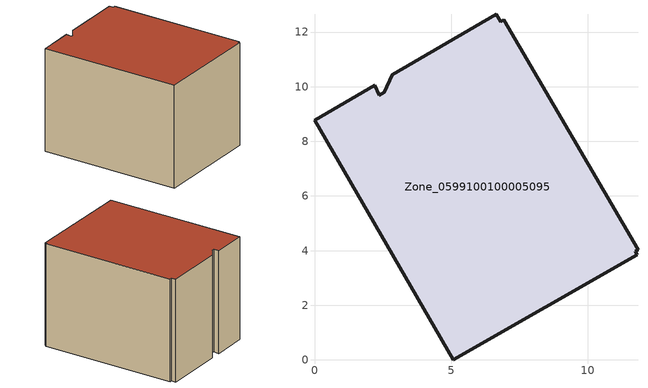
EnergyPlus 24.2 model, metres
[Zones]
Zone_0599100100005095
 floor ground (C_G): 2.37,9.68 2.54,9.79 2.85,10.44 6.65,12.66 6.81,12.38 6.93,12.45 11.84,4.04 11.74,3.98 11.81,3.85 5.08,0 0,8.77 2.2,10.05 z0
 wall outside (C_F): 2.54,9.79 2.37,9.68 2.2,10.05 0,8.77 5.08,0 11.81,3.85 11.74,3.98 11.84,4.04 6.93,12.45 6.81,12.38 6.65,12.66 2.85,10.44 2.54,9.79 z0:7.46
 roof outside (C_R): 5.08,0 11.81,3.85 11.74,3.98 11.84,4.04 6.93,12.45 6.81,12.38 6.65,12.66 2.85,10.44 2.54,9.79 2.37,9.68 2.2,10.05 0,8.77 z7.46
[BUILDING]
Pand.0599100100005095: North Axis=0; Terrain=City; Loads Convergence Tolerance Value=0.04; Temperature Convergence Tolerance Value=0.4; Solar Distribution=FullExterior; Maximum Number of Warmup Days=25; Minimum Number of Warmup Days=1
[Site:Location]
Rotterdam.The.Hague.AP_ZH_NLD Design_Conditions: Latitude=51.96; Longitude=4.45; Time Zone=1; Elevation=-4.5
[SITE:GROUNDTEMPERATURE:BUILDINGSURFACE]
18, 18, 18, 18, 18, 18, 18, 18, 18, 18, 18, 18
[MATERIAL] Thermal Absorptance=0.9; Solar Absorptance=0.7; Visible Absorptance=0.7
Name | Roughness | Thickness | Conductivity | Density | Specific Heat
G.D.2006-2014 | MediumSmooth | 0.15 | 0.06 | 540 | 1210
F.D.2006-2014 | Rough | 0.3 | 0.12 | 1920 | 840
R.D.2006-2014 | MediumRough | 0.2 | 0.08 | 1500 | 1000
[CONSTRUCTION]
C_G: G.D.2006-2014
C_F: F.D.2006-2014
C_R: R.D.2006-2014
[ZONE]
Zone_0599100100005095: Type=1; Multiplier=1; Ceiling Height=Autocalculate; Volume=Autocalculate; Floor Area=autocalculate; Part of Total Floor Area=Yes
[ZONEINFILTRATION:DESIGNFLOWRATE]
Infil_Zone_0599100100005095: Zone or ZoneList or Space or SpaceList=Zone_0599100100005095; Schedule=AlwaysOn; Design Flow Rate Calculation Method=Flow/Area; Flow Rate per Floor Area=0.0021; Constant Term Coefficient=1; Temperature Term Coefficient=0; Velocity Term Coefficient=0; Velocity Squared Term Coefficient=0
[HVACTEMPLATE:ZONE:IDEALLOADSAIRSYSTEM]
Zone_0599100100005095: Maximum Heating Supply Air Temperature=50; Minimum Cooling Supply Air Temperature=13; Maximum Heating Supply Air Humidity Ratio=0.0156; Minimum Cooling Supply Air Humidity Ratio=0.0077; Heating Limit=NoLimit; Cooling Limit=NoLimit; Dehumidification Control Type=ConstantSensibleHeatRatio; Cooling Sensible Heat Ratio=0.7; Dehumidification Setpoint=60; Humidification Control Type=None; Humidification Setpoint=30; Outdoor Air Method=None; Outdoor Air Flow Rate per Person=0.00944; Outdoor Air Flow Rate per Zone Floor Area=0; Outdoor Air Flow Rate per Zone=0; Demand Controlled Ventilation Type=None; Outdoor Air Economizer Type=NoEconomizer; Heat Recovery Type=None; Sensible Heat Recovery Effectiveness=0.7; Latent Heat Recovery Effectiveness=0.65
[ZONECONTROL:THERMOSTAT]
ThermostatControl_Zone_0599100100005095: Zone or ZoneList=Zone_0599100100005095; Control Type Schedule=DualSetpointControlType; Control 1=Thermostat_Zone_0599100100005095; Temperature Difference Between Cutout And Setpoint=0
[THERMOSTATSETPOINT:DUALSETPOINT]
Thermostat_Zone_0599100100005095: Heating Setpoint Temperature Schedule=HeatingSetpoint_Zone_0599100100005095; Cooling Setpoint Temperature Schedule=CoolingSetpoint_Zone_0599100100005095
[SCHEDULE:COMPACT]
HeatingSetpoint_Zone_0599100100005095: Through: 12/31, For: AllDays, Until: 24:00, 21
CoolingSetpoint_Zone_0599100100005095: Through: 12/31, For: AllDays, Until: 24:00, 24
DualSetpointControlType: Through: 12/31, For: AllDays, Until: 24:00, 4
AlwaysOn: Through: 12/31, For: AllDays, Until: 24:00, 1
